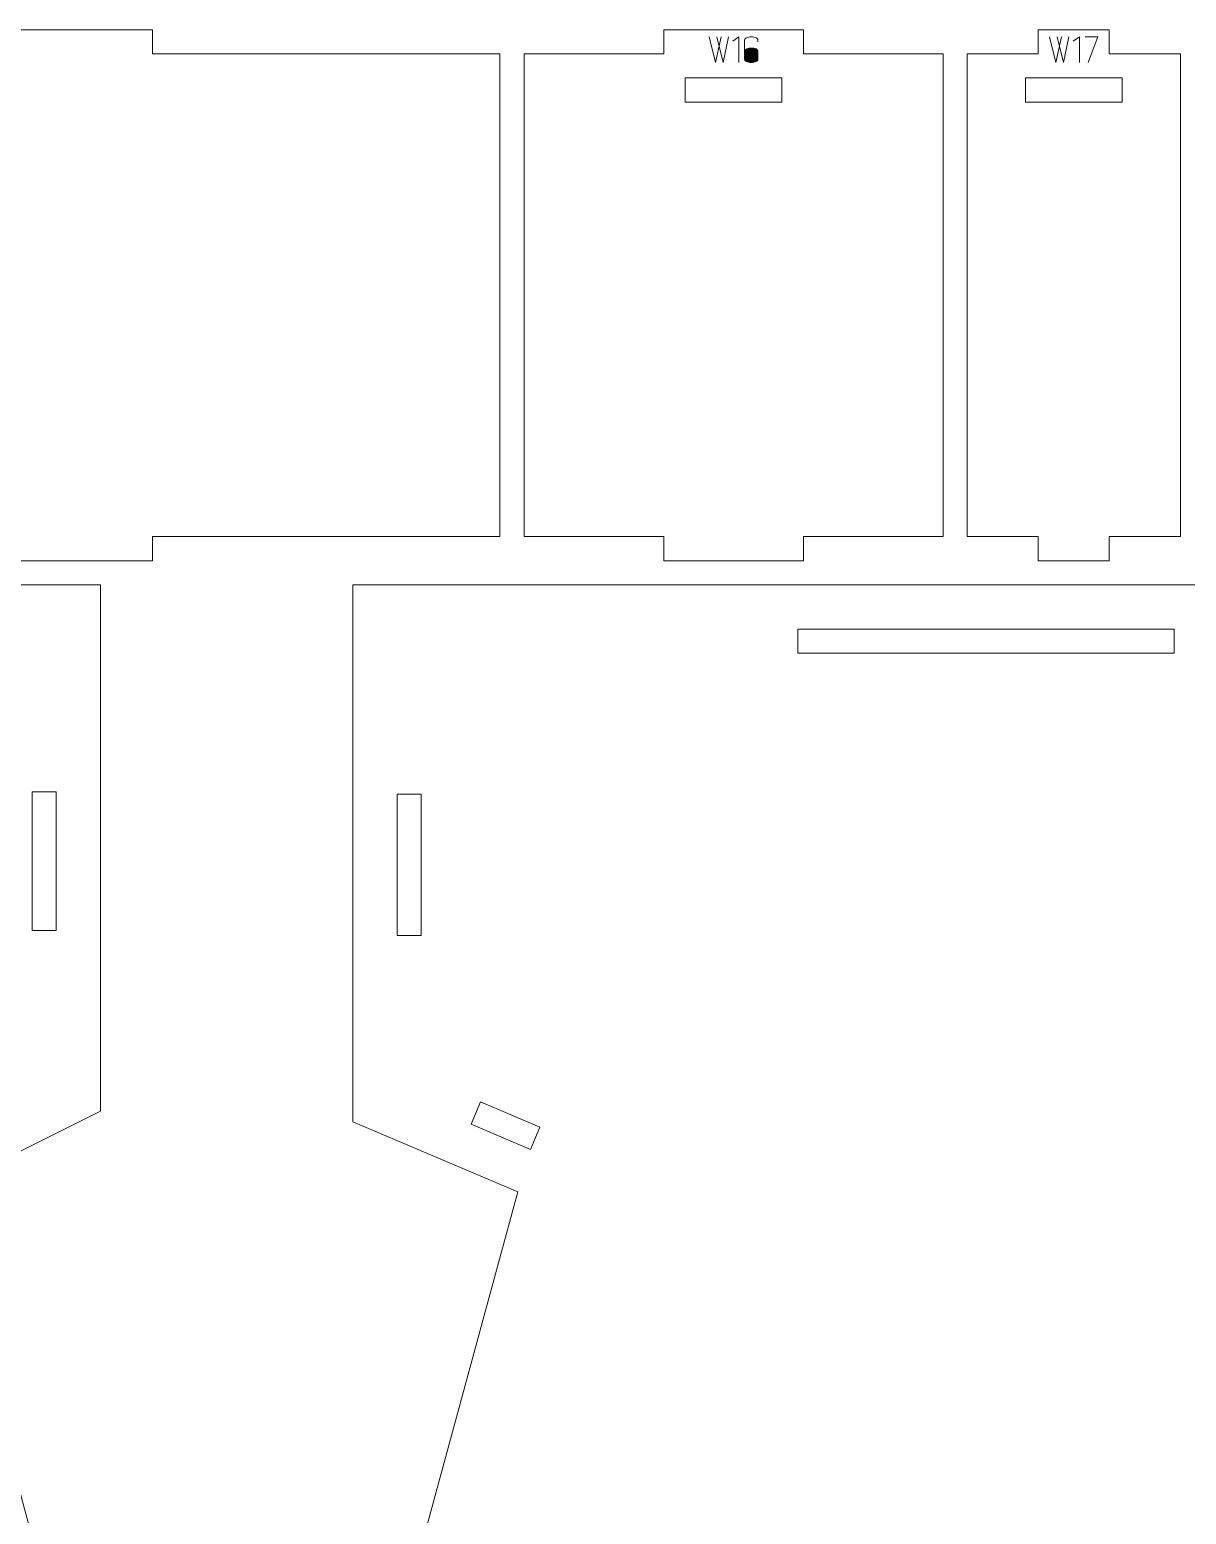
# Model space of a CAD drawing. Header units: centimetres. Extents: x -250 to 250, y -508 to 508.
# Drawn here: x 124.33 to 138.7, y -280.63 to -262.18 of the extents above; entities that cross this region are included whole.
import ezdxf

# ---------------------------------------------------------------- set-up
doc = ezdxf.new("R2010")
doc.units = ezdxf.units.CM
doc.header["$MEASUREMENT"] = 0
doc.layers.add('Capa 1', color=7, linetype='Continuous')

msp = doc.modelspace()

# ---------------------------------------------------------------- hatches: boundary and pattern name
at = {"layer": 'Capa 1', "true_color": 0x3e4095}
h = msp.add_hatch(color=175, dxfattribs=at)
edge = h.paths.add_edge_path()
edge.add_spline(control_points=[(132.77314, -262.27018), (132.77314, -262.27018), (132.8511, -262.58662), (132.8511, -262.58662), (132.8511, -262.58662), (132.91944, -262.27018), (132.91944, -262.27018), (132.91944, -262.27018), (132.91944, -262.27018), (132.91944, -262.27018), (132.91944, -262.27018), (132.8511, -262.58662), (132.8511, -262.58662), (132.8511, -262.58662), (132.77314, -262.27018), (132.77314, -262.27018)], knot_values=[0, 0, 0, 0, 0.2, 0.2, 0.2, 0.4, 0.4, 0.4, 0.6, 0.6, 0.6, 0.8, 0.8, 0.8, 1, 1, 1, 1], degree=3, periodic=1)
h = msp.add_hatch(color=175, dxfattribs=at)
edge = h.paths.add_edge_path()
edge.add_spline(control_points=[(132.8667, -262.27018), (132.8667, -262.27018), (132.94466, -262.58662), (132.94466, -262.58662), (132.94466, -262.58662), (133.01299, -262.27018), (133.01299, -262.27018), (133.01299, -262.27018), (133.01299, -262.27018), (133.01299, -262.27018), (133.01299, -262.27018), (132.94466, -262.58662), (132.94466, -262.58662), (132.94466, -262.58662), (132.8667, -262.27018), (132.8667, -262.27018)], knot_values=[0, 0, 0, 0, 0.2, 0.2, 0.2, 0.4, 0.4, 0.4, 0.6, 0.6, 0.6, 0.8, 0.8, 0.8, 1, 1, 1, 1], degree=3, periodic=1)
h = msp.add_hatch(color=175, dxfattribs=at)
edge = h.paths.add_edge_path()
edge.add_spline(control_points=[(133.14278, -262.26972), (133.14278, -262.26972), (133.06665, -262.32246), (133.06665, -262.32246), (133.06665, -262.32246), (133.14278, -262.26972), (133.14278, -262.26972), (133.14278, -262.26972), (133.14278, -262.58662), (133.14278, -262.58662), (133.14278, -262.58662), (133.14278, -262.26972), (133.14278, -262.26972)], knot_values=[0, 0, 0, 0, 0.25, 0.25, 0.25, 0.5, 0.5, 0.5, 0.75, 0.75, 0.75, 1, 1, 1, 1], degree=3, periodic=1)
h = msp.add_hatch(color=175, dxfattribs=at)
edge = h.paths.add_edge_path()
edge.add_spline(control_points=[(133.29596, -262.58662), (133.27242, -262.58662), (133.25277, -262.58318), (133.23703, -262.5763), (133.22128, -262.56942), (133.21341, -262.56109), (133.21341, -262.55131), (133.21341, -262.55131), (133.21341, -262.44445), (133.21341, -262.44445), (133.21341, -262.44445), (133.21341, -262.30549), (133.21341, -262.30549), (133.21341, -262.29571), (133.22128, -262.28738), (133.23703, -262.2805), (133.25277, -262.27362), (133.27242, -262.27018), (133.29596, -262.27018), (133.3195, -262.27018), (133.33915, -262.27362), (133.35489, -262.2805), (133.37064, -262.28738), (133.37851, -262.29571), (133.37851, -262.30549), (133.37851, -262.30549), (133.37851, -262.33117), (133.37851, -262.33117), (133.37851, -262.33117), (133.37851, -262.30549), (133.37851, -262.30549), (133.37851, -262.29571), (133.37064, -262.28738), (133.35489, -262.2805), (133.33915, -262.27362), (133.3195, -262.27018), (133.29596, -262.27018), (133.27242, -262.27018), (133.25277, -262.27362), (133.23703, -262.2805), (133.22128, -262.28738), (133.21341, -262.29571), (133.21341, -262.30549), (133.21341, -262.30549), (133.21341, -262.44445), (133.21341, -262.44445), (133.21341, -262.43528), (133.22296, -262.4271), (133.24207, -262.41992), (133.26118, -262.41273), (133.27914, -262.40914), (133.29596, -262.40914), (133.3195, -262.40914), (133.33915, -262.41258), (133.35489, -262.41946), (133.37064, -262.42634), (133.37851, -262.43467), (133.37851, -262.44445), (133.37851, -262.44445), (133.37851, -262.55131), (133.37851, -262.55131), (133.37851, -262.56109), (133.37064, -262.56942), (133.35489, -262.5763), (133.33915, -262.58318), (133.3195, -262.58662), (133.29596, -262.58662)], knot_values=[0, 0, 0, 0, 0.04545455, 0.04545455, 0.04545455, 0.09090909, 0.09090909, 0.09090909, 0.13636364, 0.13636364, 0.13636364, 0.18181818, 0.18181818, 0.18181818, 0.22727273, 0.22727273, 0.22727273, 0.27272727, 0.27272727, 0.27272727, 0.31818182, 0.31818182, 0.31818182, 0.36363636, 0.36363636, 0.36363636, 0.40909091, 0.40909091, 0.40909091, 0.45454545, 0.45454545, 0.45454545, 0.5, 0.5, 0.5, 0.54545455, 0.54545455, 0.54545455, 0.59090909, 0.59090909, 0.59090909, 0.63636364, 0.63636364, 0.63636364, 0.68181818, 0.68181818, 0.68181818, 0.72727273, 0.72727273, 0.72727273, 0.77272727, 0.77272727, 0.77272727, 0.81818182, 0.81818182, 0.81818182, 0.86363636, 0.86363636, 0.86363636, 0.90909091, 0.90909091, 0.90909091, 0.95454545, 0.95454545, 0.95454545, 1, 1, 1, 1], degree=3, periodic=1)
h = msp.add_hatch(color=175, dxfattribs=at)
edge = h.paths.add_edge_path()
edge.add_spline(control_points=[(137.00483, -262.27018), (137.00483, -262.27018), (137.08279, -262.58662), (137.08279, -262.58662), (137.08279, -262.58662), (137.15113, -262.27018), (137.15113, -262.27018), (137.15113, -262.27018), (137.15113, -262.27018), (137.15113, -262.27018), (137.15113, -262.27018), (137.08279, -262.58662), (137.08279, -262.58662), (137.08279, -262.58662), (137.00483, -262.27018), (137.00483, -262.27018)], knot_values=[0, 0, 0, 0, 0.2, 0.2, 0.2, 0.4, 0.4, 0.4, 0.6, 0.6, 0.6, 0.8, 0.8, 0.8, 1, 1, 1, 1], degree=3, periodic=1)
h = msp.add_hatch(color=175, dxfattribs=at)
edge = h.paths.add_edge_path()
edge.add_spline(control_points=[(137.09839, -262.27018), (137.09839, -262.27018), (137.17635, -262.58662), (137.17635, -262.58662), (137.17635, -262.58662), (137.24468, -262.27018), (137.24468, -262.27018), (137.24468, -262.27018), (137.24468, -262.27018), (137.24468, -262.27018), (137.24468, -262.27018), (137.17635, -262.58662), (137.17635, -262.58662), (137.17635, -262.58662), (137.09839, -262.27018), (137.09839, -262.27018)], knot_values=[0, 0, 0, 0, 0.2, 0.2, 0.2, 0.4, 0.4, 0.4, 0.6, 0.6, 0.6, 0.8, 0.8, 0.8, 1, 1, 1, 1], degree=3, periodic=1)
h = msp.add_hatch(color=175, dxfattribs=at)
edge = h.paths.add_edge_path()
edge.add_spline(control_points=[(137.37447, -262.26972), (137.37447, -262.26972), (137.29834, -262.32246), (137.29834, -262.32246), (137.29834, -262.32246), (137.37447, -262.26972), (137.37447, -262.26972), (137.37447, -262.26972), (137.37447, -262.58662), (137.37447, -262.58662), (137.37447, -262.58662), (137.37447, -262.26972), (137.37447, -262.26972)], knot_values=[0, 0, 0, 0, 0.25, 0.25, 0.25, 0.5, 0.5, 0.5, 0.75, 0.75, 0.75, 1, 1, 1, 1], degree=3, periodic=1)
h = msp.add_hatch(color=175, dxfattribs=at)
edge = h.paths.add_edge_path()
edge.add_spline(control_points=[(137.48362, -262.58662), (137.48362, -262.58662), (137.6047, -262.27018), (137.6047, -262.27018), (137.6047, -262.27018), (137.4451, -262.27018), (137.4451, -262.27018), (137.4451, -262.27018), (137.6047, -262.27018), (137.6047, -262.27018), (137.6047, -262.27018), (137.48362, -262.58662), (137.48362, -262.58662)], knot_values=[0, 0, 0, 0, 0.25, 0.25, 0.25, 0.5, 0.5, 0.5, 0.75, 0.75, 0.75, 1, 1, 1, 1], degree=3, periodic=1)
h = msp.add_hatch(color=175, dxfattribs=at)
edge = h.paths.add_edge_path()
edge.add_spline(control_points=[(133.21341, -262.55131), (133.21341, -262.56109), (133.22128, -262.56942), (133.23703, -262.5763), (133.25277, -262.58318), (133.27242, -262.58662), (133.29596, -262.58662), (133.3195, -262.58662), (133.33915, -262.58318), (133.35489, -262.5763), (133.37064, -262.56942), (133.37851, -262.56109), (133.37851, -262.55131), (133.37851, -262.55131), (133.37851, -262.44445), (133.37851, -262.44445), (133.37851, -262.43467), (133.37064, -262.42634), (133.35489, -262.41946), (133.33915, -262.41258), (133.3195, -262.40914), (133.29596, -262.40914), (133.27914, -262.40914), (133.26118, -262.41273), (133.24207, -262.41992), (133.22296, -262.4271), (133.21341, -262.43528), (133.21341, -262.44445), (133.21341, -262.44445), (133.21341, -262.55131), (133.21341, -262.55131)], knot_values=[0, 0, 0, 0, 0.1, 0.1, 0.1, 0.2, 0.2, 0.2, 0.3, 0.3, 0.3, 0.4, 0.4, 0.4, 0.5, 0.5, 0.5, 0.6, 0.6, 0.6, 0.7, 0.7, 0.7, 0.8, 0.8, 0.8, 0.9, 0.9, 0.9, 1, 1, 1, 1], degree=3, periodic=1)

# ---------------------------------------------------------------- linework, layer by layer
at = {"layer": 'Capa 1', "color": 240, "lineweight": 20}
for points, knots in [([(117.21766, -262.48022), (117.21766, -262.48022), (117.21766, -268.48022), (117.21766, -268.48022), (117.21766, -268.48022), (121.53568, -268.48022), (121.53568, -268.48022), (121.53568, -268.48022), (121.53568, -268.78022), (121.53568, -268.78022), (121.53568, -268.78022), (125.8537, -268.78022), (125.8537, -268.78022), (125.8537, -268.78022), (125.8537, -268.48022), (125.8537, -268.48022), (125.8537, -268.48022), (130.17173, -268.48022), (130.17173, -268.48022), (130.17173, -268.48022), (130.17173, -262.48022), (130.17173, -262.48022), (130.17173, -262.48022), (125.8537, -262.48022), (125.8537, -262.48022), (125.8537, -262.48022), (125.8537, -262.18022), (125.8537, -262.18022), (125.8537, -262.18022), (121.53568, -262.18022), (121.53568, -262.18022), (121.53568, -262.18022), (121.53568, -262.48022), (121.53568, -262.48022), (121.53568, -262.48022), (117.21766, -262.48022), (117.21766, -262.48022)], [0, 0, 0, 0, 0.08333333, 0.08333333, 0.08333333, 0.16666667, 0.16666667, 0.16666667, 0.25, 0.25, 0.25, 0.33333333, 0.33333333, 0.33333333, 0.41666667, 0.41666667, 0.41666667, 0.5, 0.5, 0.5, 0.58333333, 0.58333333, 0.58333333, 0.66666667, 0.66666667, 0.66666667, 0.75, 0.75, 0.75, 0.83333333, 0.83333333, 0.83333333, 0.91666667, 0.91666667, 0.91666667, 1, 1, 1, 1]), ([(130.47173, -262.48022), (130.47173, -262.48022), (130.47173, -268.48022), (130.47173, -268.48022), (130.47173, -268.48022), (132.20779, -268.48022), (132.20779, -268.48022), (132.20779, -268.48022), (132.20779, -268.78022), (132.20779, -268.78022), (132.20779, -268.78022), (133.94386, -268.78022), (133.94386, -268.78022), (133.94386, -268.78022), (133.94386, -268.48022), (133.94386, -268.48022), (133.94386, -268.48022), (135.67993, -268.48022), (135.67993, -268.48022), (135.67993, -268.48022), (135.67993, -262.48022), (135.67993, -262.48022), (135.67993, -262.48022), (133.94386, -262.48022), (133.94386, -262.48022), (133.94386, -262.48022), (133.94386, -262.18022), (133.94386, -262.18022), (133.94386, -262.18022), (132.20779, -262.18022), (132.20779, -262.18022), (132.20779, -262.18022), (132.20779, -262.48022), (132.20779, -262.48022), (132.20779, -262.48022), (130.47173, -262.48022), (130.47173, -262.48022)], [0, 0, 0, 0, 0.08333333, 0.08333333, 0.08333333, 0.16666667, 0.16666667, 0.16666667, 0.25, 0.25, 0.25, 0.33333333, 0.33333333, 0.33333333, 0.41666667, 0.41666667, 0.41666667, 0.5, 0.5, 0.5, 0.58333333, 0.58333333, 0.58333333, 0.66666667, 0.66666667, 0.66666667, 0.75, 0.75, 0.75, 0.83333333, 0.83333333, 0.83333333, 0.91666667, 0.91666667, 0.91666667, 1, 1, 1, 1]), ([(135.97993, -262.48022), (135.97993, -262.48022), (135.97993, -268.48022), (135.97993, -268.48022), (135.97993, -268.48022), (136.86315, -268.48022), (136.86315, -268.48022), (136.86315, -268.48022), (136.86315, -268.78022), (136.86315, -268.78022), (136.86315, -268.78022), (137.74638, -268.78022), (137.74638, -268.78022), (137.74638, -268.78022), (137.74638, -268.48022), (137.74638, -268.48022), (137.74638, -268.48022), (138.6296, -268.48022), (138.6296, -268.48022), (138.6296, -268.48022), (138.6296, -262.48022), (138.6296, -262.48022), (138.6296, -262.48022), (137.74638, -262.48022), (137.74638, -262.48022), (137.74638, -262.48022), (137.74638, -262.18022), (137.74638, -262.18022), (137.74638, -262.18022), (136.86315, -262.18022), (136.86315, -262.18022), (136.86315, -262.18022), (136.86315, -262.48022), (136.86315, -262.48022), (136.86315, -262.48022), (135.97993, -262.48022), (135.97993, -262.48022)], [0, 0, 0, 0, 0.08333333, 0.08333333, 0.08333333, 0.16666667, 0.16666667, 0.16666667, 0.25, 0.25, 0.25, 0.33333333, 0.33333333, 0.33333333, 0.41666667, 0.41666667, 0.41666667, 0.5, 0.5, 0.5, 0.58333333, 0.58333333, 0.58333333, 0.66666667, 0.66666667, 0.66666667, 0.75, 0.75, 0.75, 0.83333333, 0.83333333, 0.83333333, 0.91666667, 0.91666667, 0.91666667, 1, 1, 1, 1]), ([(132.47583, -263.08), (132.47583, -263.08), (133.67583, -263.08), (133.67583, -263.08), (133.67583, -263.08), (133.67583, -262.78), (133.67583, -262.78), (133.67583, -262.78), (132.47583, -262.78), (132.47583, -262.78), (132.47583, -262.78), (132.47583, -263.08), (132.47583, -263.08)], [0, 0, 0, 0, 0.25, 0.25, 0.25, 0.5, 0.5, 0.5, 0.75, 0.75, 0.75, 1, 1, 1, 1]), ([(136.70477, -263.08), (136.70477, -263.08), (137.90477, -263.08), (137.90477, -263.08), (137.90477, -263.08), (137.90477, -262.78), (137.90477, -262.78), (137.90477, -262.78), (136.70477, -262.78), (136.70477, -262.78), (136.70477, -262.78), (136.70477, -263.08), (136.70477, -263.08)], [0, 0, 0, 0, 0.25, 0.25, 0.25, 0.5, 0.5, 0.5, 0.75, 0.75, 0.75, 1, 1, 1, 1])]:
    msp.add_open_spline(points, degree=3, knots=knots, dxfattribs=at)
at = {"layer": 'Capa 1', "color": 114, "lineweight": 9}
for points, knots in [([(132.77314, -262.27018), (132.77314, -262.27018), (132.8511, -262.58662), (132.8511, -262.58662), (132.8511, -262.58662), (132.91944, -262.27018), (132.91944, -262.27018), (132.91944, -262.27018), (132.91944, -262.27018), (132.91944, -262.27018), (132.91944, -262.27018), (132.8511, -262.58662), (132.8511, -262.58662), (132.8511, -262.58662), (132.77314, -262.27018), (132.77314, -262.27018)], [0, 0, 0, 0, 0.2, 0.2, 0.2, 0.4, 0.4, 0.4, 0.6, 0.6, 0.6, 0.8, 0.8, 0.8, 1, 1, 1, 1]), ([(132.8667, -262.27018), (132.8667, -262.27018), (132.94466, -262.58662), (132.94466, -262.58662), (132.94466, -262.58662), (133.01299, -262.27018), (133.01299, -262.27018), (133.01299, -262.27018), (133.01299, -262.27018), (133.01299, -262.27018), (133.01299, -262.27018), (132.94466, -262.58662), (132.94466, -262.58662), (132.94466, -262.58662), (132.8667, -262.27018), (132.8667, -262.27018)], [0, 0, 0, 0, 0.2, 0.2, 0.2, 0.4, 0.4, 0.4, 0.6, 0.6, 0.6, 0.8, 0.8, 0.8, 1, 1, 1, 1]), ([(133.14278, -262.26972), (133.14278, -262.26972), (133.06665, -262.32246), (133.06665, -262.32246), (133.06665, -262.32246), (133.14278, -262.26972), (133.14278, -262.26972), (133.14278, -262.26972), (133.14278, -262.58662), (133.14278, -262.58662), (133.14278, -262.58662), (133.14278, -262.26972), (133.14278, -262.26972)], [0, 0, 0, 0, 0.25, 0.25, 0.25, 0.5, 0.5, 0.5, 0.75, 0.75, 0.75, 1, 1, 1, 1]), ([(133.29596, -262.58662), (133.27242, -262.58662), (133.25277, -262.58318), (133.23703, -262.5763), (133.22128, -262.56942), (133.21341, -262.56109), (133.21341, -262.55131), (133.21341, -262.55131), (133.21341, -262.44445), (133.21341, -262.44445), (133.21341, -262.44445), (133.21341, -262.30549), (133.21341, -262.30549), (133.21341, -262.29571), (133.22128, -262.28738), (133.23703, -262.2805), (133.25277, -262.27362), (133.27242, -262.27018), (133.29596, -262.27018), (133.3195, -262.27018), (133.33915, -262.27362), (133.35489, -262.2805), (133.37064, -262.28738), (133.37851, -262.29571), (133.37851, -262.30549), (133.37851, -262.30549), (133.37851, -262.33117), (133.37851, -262.33117), (133.37851, -262.33117), (133.37851, -262.30549), (133.37851, -262.30549), (133.37851, -262.29571), (133.37064, -262.28738), (133.35489, -262.2805), (133.33915, -262.27362), (133.3195, -262.27018), (133.29596, -262.27018), (133.27242, -262.27018), (133.25277, -262.27362), (133.23703, -262.2805), (133.22128, -262.28738), (133.21341, -262.29571), (133.21341, -262.30549), (133.21341, -262.30549), (133.21341, -262.44445), (133.21341, -262.44445), (133.21341, -262.43528), (133.22296, -262.4271), (133.24207, -262.41992), (133.26118, -262.41273), (133.27914, -262.40914), (133.29596, -262.40914), (133.3195, -262.40914), (133.33915, -262.41258), (133.35489, -262.41946), (133.37064, -262.42634), (133.37851, -262.43467), (133.37851, -262.44445), (133.37851, -262.44445), (133.37851, -262.55131), (133.37851, -262.55131), (133.37851, -262.56109), (133.37064, -262.56942), (133.35489, -262.5763), (133.33915, -262.58318), (133.3195, -262.58662), (133.29596, -262.58662)], [0, 0, 0, 0, 0.04545455, 0.04545455, 0.04545455, 0.09090909, 0.09090909, 0.09090909, 0.13636364, 0.13636364, 0.13636364, 0.18181818, 0.18181818, 0.18181818, 0.22727273, 0.22727273, 0.22727273, 0.27272727, 0.27272727, 0.27272727, 0.31818182, 0.31818182, 0.31818182, 0.36363636, 0.36363636, 0.36363636, 0.40909091, 0.40909091, 0.40909091, 0.45454545, 0.45454545, 0.45454545, 0.5, 0.5, 0.5, 0.54545455, 0.54545455, 0.54545455, 0.59090909, 0.59090909, 0.59090909, 0.63636364, 0.63636364, 0.63636364, 0.68181818, 0.68181818, 0.68181818, 0.72727273, 0.72727273, 0.72727273, 0.77272727, 0.77272727, 0.77272727, 0.81818182, 0.81818182, 0.81818182, 0.86363636, 0.86363636, 0.86363636, 0.90909091, 0.90909091, 0.90909091, 0.95454545, 0.95454545, 0.95454545, 1, 1, 1, 1]), ([(137.00483, -262.27018), (137.00483, -262.27018), (137.08279, -262.58662), (137.08279, -262.58662), (137.08279, -262.58662), (137.15113, -262.27018), (137.15113, -262.27018), (137.15113, -262.27018), (137.15113, -262.27018), (137.15113, -262.27018), (137.15113, -262.27018), (137.08279, -262.58662), (137.08279, -262.58662), (137.08279, -262.58662), (137.00483, -262.27018), (137.00483, -262.27018)], [0, 0, 0, 0, 0.2, 0.2, 0.2, 0.4, 0.4, 0.4, 0.6, 0.6, 0.6, 0.8, 0.8, 0.8, 1, 1, 1, 1]), ([(137.09839, -262.27018), (137.09839, -262.27018), (137.17635, -262.58662), (137.17635, -262.58662), (137.17635, -262.58662), (137.24468, -262.27018), (137.24468, -262.27018), (137.24468, -262.27018), (137.24468, -262.27018), (137.24468, -262.27018), (137.24468, -262.27018), (137.17635, -262.58662), (137.17635, -262.58662), (137.17635, -262.58662), (137.09839, -262.27018), (137.09839, -262.27018)], [0, 0, 0, 0, 0.2, 0.2, 0.2, 0.4, 0.4, 0.4, 0.6, 0.6, 0.6, 0.8, 0.8, 0.8, 1, 1, 1, 1]), ([(137.37447, -262.26972), (137.37447, -262.26972), (137.29834, -262.32246), (137.29834, -262.32246), (137.29834, -262.32246), (137.37447, -262.26972), (137.37447, -262.26972), (137.37447, -262.26972), (137.37447, -262.58662), (137.37447, -262.58662), (137.37447, -262.58662), (137.37447, -262.26972), (137.37447, -262.26972)], [0, 0, 0, 0, 0.25, 0.25, 0.25, 0.5, 0.5, 0.5, 0.75, 0.75, 0.75, 1, 1, 1, 1]), ([(137.48362, -262.58662), (137.48362, -262.58662), (137.6047, -262.27018), (137.6047, -262.27018), (137.6047, -262.27018), (137.4451, -262.27018), (137.4451, -262.27018), (137.4451, -262.27018), (137.6047, -262.27018), (137.6047, -262.27018), (137.6047, -262.27018), (137.48362, -262.58662), (137.48362, -262.58662)], [0, 0, 0, 0, 0.25, 0.25, 0.25, 0.5, 0.5, 0.5, 0.75, 0.75, 0.75, 1, 1, 1, 1]), ([(133.21341, -262.55131), (133.21341, -262.56109), (133.22128, -262.56942), (133.23703, -262.5763), (133.25277, -262.58318), (133.27242, -262.58662), (133.29596, -262.58662), (133.3195, -262.58662), (133.33915, -262.58318), (133.35489, -262.5763), (133.37064, -262.56942), (133.37851, -262.56109), (133.37851, -262.55131), (133.37851, -262.55131), (133.37851, -262.44445), (133.37851, -262.44445), (133.37851, -262.43467), (133.37064, -262.42634), (133.35489, -262.41946), (133.33915, -262.41258), (133.3195, -262.40914), (133.29596, -262.40914), (133.27914, -262.40914), (133.26118, -262.41273), (133.24207, -262.41992), (133.22296, -262.4271), (133.21341, -262.43528), (133.21341, -262.44445), (133.21341, -262.44445), (133.21341, -262.55131), (133.21341, -262.55131)], [0, 0, 0, 0, 0.1, 0.1, 0.1, 0.2, 0.2, 0.2, 0.3, 0.3, 0.3, 0.4, 0.4, 0.4, 0.5, 0.5, 0.5, 0.6, 0.6, 0.6, 0.7, 0.7, 0.7, 0.8, 0.8, 0.8, 0.9, 0.9, 0.9, 1, 1, 1, 1])]:
    msp.add_open_spline(points, degree=3, knots=knots, dxfattribs=at)
at = {"layer": 'Capa 1', "color": 240, "lineweight": 9}
for points, knots in [([(147.22418, -269.08022), (147.22418, -269.08022), (158.95381, -269.08022), (158.95381, -269.08022), (158.95381, -269.08022), (158.95381, -275.75172), (158.95381, -275.75172), (158.95381, -275.75172), (156.25033, -276.62381), (156.25033, -276.62381), (156.25033, -276.62381), (150.10208, -299.08017), (150.10208, -299.08017), (150.10208, -299.08017), (138.45966, -299.08017), (138.45966, -299.08017), (138.45966, -299.08017), (135.71257, -288.83309), (135.71257, -288.83309), (135.71257, -288.83309), (134.23002, -288.83309), (134.23002, -288.83309), (134.23002, -288.83309), (131.30851, -299.08017), (131.30851, -299.08017), (131.30851, -299.08017), (118.96842, -299.08017), (118.96842, -299.08017), (118.96842, -299.08017), (113.21262, -276.62381), (113.21262, -276.62381), (113.21262, -276.62381), (110.55274, -275.75172), (110.55274, -275.75172), (110.55274, -275.75172), (110.55274, -269.08022), (110.55274, -269.08022), (110.55274, -269.08022), (125.20387, -269.08022), (125.20387, -269.08022), (125.20387, -269.08022), (125.20387, -275.62091), (125.20387, -275.62091), (125.20387, -275.62091), (123.19806, -276.62381), (123.19806, -276.62381), (123.19806, -276.62381), (126.77364, -289.92321), (126.77364, -289.92321), (126.77364, -289.92321), (130.39282, -276.62381), (130.39282, -276.62381), (130.39282, -276.62381), (128.3434, -275.75172), (128.3434, -275.75172), (128.3434, -275.75172), (128.3434, -269.08022), (128.3434, -269.08022), (128.3434, -269.08022), (144.08465, -269.08022), (144.08465, -269.08022), (144.08465, -269.08022), (144.08465, -275.75172), (144.08465, -275.75172), (144.08465, -275.75172), (141.94803, -276.62381), (141.94803, -276.62381), (141.94803, -276.62381), (143.95384, -283.68775), (143.95384, -283.68775), (143.95384, -283.68775), (147.26779, -283.68775), (147.26779, -283.68775), (147.26779, -283.68775), (149.05557, -276.62381), (149.05557, -276.62381), (149.05557, -276.62381), (147.22418, -275.75172), (147.22418, -275.75172), (147.22418, -275.75172), (147.22418, -269.08022), (147.22418, -269.08022)], [0, 0, 0, 0, 0.03703704, 0.03703704, 0.03703704, 0.07407407, 0.07407407, 0.07407407, 0.11111111, 0.11111111, 0.11111111, 0.14814815, 0.14814815, 0.14814815, 0.18518519, 0.18518519, 0.18518519, 0.22222222, 0.22222222, 0.22222222, 0.25925926, 0.25925926, 0.25925926, 0.2962963, 0.2962963, 0.2962963, 0.33333333, 0.33333333, 0.33333333, 0.37037037, 0.37037037, 0.37037037, 0.40740741, 0.40740741, 0.40740741, 0.44444444, 0.44444444, 0.44444444, 0.48148148, 0.48148148, 0.48148148, 0.51851852, 0.51851852, 0.51851852, 0.55555556, 0.55555556, 0.55555556, 0.59259259, 0.59259259, 0.59259259, 0.62962963, 0.62962963, 0.62962963, 0.66666667, 0.66666667, 0.66666667, 0.7037037, 0.7037037, 0.7037037, 0.74074074, 0.74074074, 0.74074074, 0.77777778, 0.77777778, 0.77777778, 0.81481481, 0.81481481, 0.81481481, 0.85185185, 0.85185185, 0.85185185, 0.88888889, 0.88888889, 0.88888889, 0.92592593, 0.92592593, 0.92592593, 0.96296296, 0.96296296, 0.96296296, 1, 1, 1, 1]), ([(133.87333, -269.92875), (133.87333, -269.92875), (138.55472, -269.92875), (138.55472, -269.92875), (138.55472, -269.92875), (138.55472, -269.62875), (138.55472, -269.62875), (138.55472, -269.62875), (133.87333, -269.62875), (133.87333, -269.62875), (133.87333, -269.62875), (133.87333, -269.92875), (133.87333, -269.92875)], [0, 0, 0, 0, 0.25, 0.25, 0.25, 0.5, 0.5, 0.5, 0.75, 0.75, 0.75, 1, 1, 1, 1]), ([(124.35534, -271.65133), (124.35534, -271.65133), (124.35534, -273.37391), (124.35534, -273.37391), (124.35534, -273.37391), (124.65534, -273.37391), (124.65534, -273.37391), (124.65534, -273.37391), (124.65534, -271.65133), (124.65534, -271.65133), (124.65534, -271.65133), (124.35534, -271.65133), (124.35534, -271.65133)], [0, 0, 0, 0, 0.25, 0.25, 0.25, 0.5, 0.5, 0.5, 0.75, 0.75, 0.75, 1, 1, 1, 1]), ([(129.19193, -273.43668), (129.19193, -273.43668), (129.19193, -271.68271), (129.19193, -271.68271), (129.19193, -271.68271), (128.89193, -271.68271), (128.89193, -271.68271), (128.89193, -271.68271), (128.89193, -273.43668), (128.89193, -273.43668), (128.89193, -273.43668), (129.19193, -273.43668), (129.19193, -273.43668)], [0, 0, 0, 0, 0.25, 0.25, 0.25, 0.5, 0.5, 0.5, 0.75, 0.75, 0.75, 1, 1, 1, 1]), ([(130.66788, -275.81869), (130.66788, -275.81869), (129.9299, -275.50467), (129.9299, -275.50467), (129.9299, -275.50467), (129.81244, -275.78071), (129.81244, -275.78071), (129.81244, -275.78071), (130.55041, -276.09474), (130.55041, -276.09474), (130.55041, -276.09474), (130.66788, -275.81869), (130.66788, -275.81869)], [0, 0, 0, 0, 0.25, 0.25, 0.25, 0.5, 0.5, 0.5, 0.75, 0.75, 0.75, 1, 1, 1, 1])]:
    msp.add_open_spline(points, degree=3, knots=knots, dxfattribs=at)

doc.saveas('drawing.dxf')
